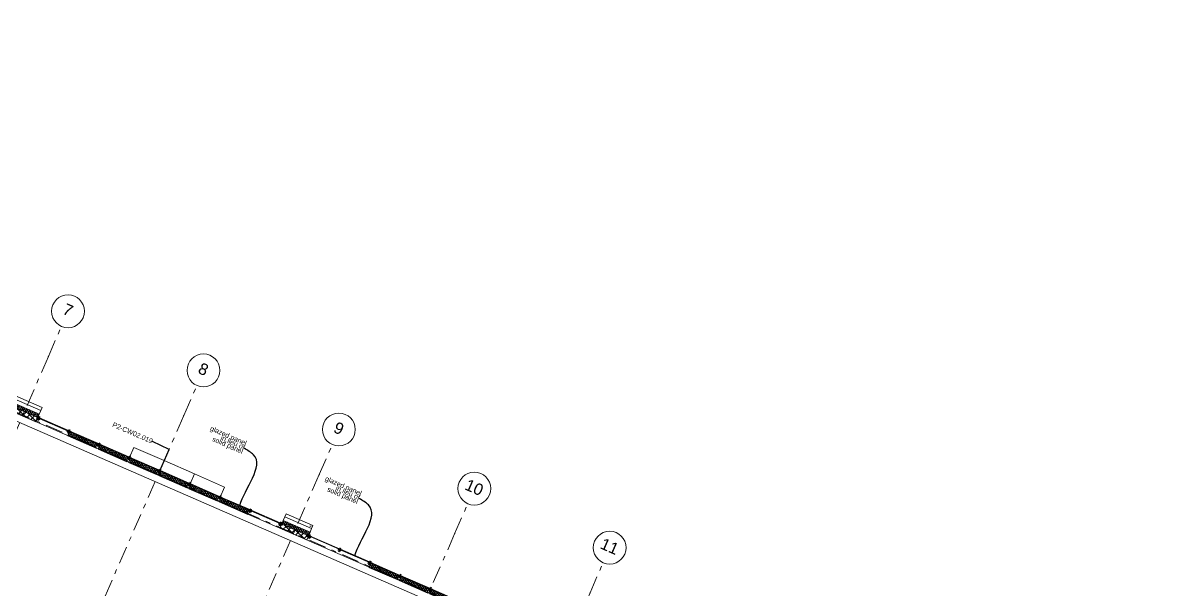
# Model space of a CAD drawing. Header units: millimetres. Extents: x -50172 to 90294, y -80883 to 956680.
# Drawn here: x 37219 to 72367, y 4140 to 21390 of the extents above; entities that cross this region are included whole.
import ezdxf
from ezdxf.enums import TextEntityAlignment as Align

# ---------------------------------------------------------------- set-up
doc = ezdxf.new("R2010")
doc.units = ezdxf.units.MM
doc.header["$MEASUREMENT"] = 0
doc.linetypes.add('Double Dashed', pattern=[1093.611073, 529.166651, -211.666656, 141.111112, -211.666656])
for name, color, linetype in [('A-15-MG_Structural_Grid', 7, 'Continuous'), ('A-20-M_Floor_Slab', 7, 'Continuous'), ('A-25-M_Curtain_Wall', 7, 'Continuous'), ('A-25-M_Wall_Ext', 7, 'Continuous'), ('A-25-M_Wall_Ext_Existing_HUB', 7, 'Continuous'), ('ArchiCAD Doors', 7, 'Continuous'), ('New_A-25-M_Curtain_Wall', 7, 'Continuous'), ('New_A-35-M_FFE-Zone', 7, 'Continuous')]:
    doc.layers.add(name, color=color, linetype=linetype)
for name, color, linetype, lineweight, true_color in [('A-15-MG_Structural_Grid_Pen_No__163', 7, 'Continuous', 0, 0x750077), ('A-25-M_Curtain_Wall_Pen_No__144', 7, 'Continuous', 0, 0xc8c8c8), ('A-25-M_Curtain_Wall_Pen_No__165', 7, 'Continuous', 0, 0x006060), ('A-25-M_Curtain_Wall_Pen_No__27', 7, 'Continuous', 50, 0x2a2a2a), ('A-25-M_Curtain_Wall_Pen_No__43', 7, 'Continuous', 30, 0x444444), ('A-25-M_Curtain_Wall_Pen_No__46', 7, 'Continuous', 35, 0x444444), ('A-25-M_Wall_Ext_Existing_HUB_Pen_No__107', 7, 'Continuous', 15, 0xa6a6a6), ('A-25-M_Wall_Ext_Pen_No__63', 7, 'Continuous', 20, 0x606060), ('New_A-25-M_Curtain_Wall_Pen_No__144', 7, 'Continuous', 0, 0xc8c8c8), ('New_A-25-M_Curtain_Wall_Pen_No__165', 7, 'Continuous', 0, 0x006060), ('New_A-25-M_Curtain_Wall_Pen_No__27', 7, 'Continuous', 50, 0x2a2a2a), ('New_A-25-M_Curtain_Wall_Pen_No__43', 7, 'Continuous', 30, 0x444444), ('New_A-35-M_FFE-Zone_Pen_No__74', 7, 'Continuous', 20, 0x606060)]:
    doc.layers.add(name, color=color, linetype=linetype, lineweight=lineweight, true_color=true_color)
for name, color, linetype, lineweight in [('A-20-M_Floor_Slab_Pen_No__89', 8, 'Continuous', 20), ('A-25-M_Curtain_Wall_Pen_No__1', 7, 'Continuous', 13), ('A-25-M_Curtain_Wall_Pen_No__85', 8, 'Continuous', 20), ('A-25-M_Wall_Ext_Existing_HUB_Pen_No__1', 7, 'Continuous', 13), ('ArchiCAD Doors_Pen_No__1', 7, 'Continuous', 13), ('New_A-25-M_Curtain_Wall_Pen_No__1', 7, 'Continuous', 13), ('New_A-95-P_Text_1_50_GA_Pen_No__1', 7, 'Continuous', 13), ('New_A-95-P_Text_1_50_GA_Pen_No__85', 8, 'Continuous', 20), ('New_ArchiCAD Zone Stamps_Pen_No__9', 7, 'Continuous', 13)]:
    doc.layers.add(name, color=color, linetype=linetype, lineweight=lineweight)
doc.styles.add('GENERATED_STYLE_2', font='')
doc.styles.add('GENERATED_STYLE_3', font='')
doc.styles.add('GENERATED_STYLE_4', font='')
doc.styles.get('GENERATED_STYLE_2').set_extended_font_data('Arial', bold=True)
doc.styles.get('GENERATED_STYLE_3').set_extended_font_data('Arial')
doc.styles.get('GENERATED_STYLE_4').set_extended_font_data('Swis721 BT')
doc.dimstyles.new('GENERATED_STYLE__3', dxfattribs={"dimtxt": 0.18, "dimasz": 273.6, "dimexe": 0.18, "dimexo": 0.0625, "dimgap": 0.09, "dimtad": 0, "dimtih": 1, "dimtoh": 1, "dimdec": 4, "dimzin": 0, "dimdsep": 46, "dimcen": 0.09, "dimadec": 0, "dimazin": 0, "dimtfac": 1, "dimtdec": 4, "dimtmove": 0, "dimatfit": 3, "dimldrblk": 'ARROWHEAD_5', "dimfxl": 1, "dimtolj": 1, "dimtzin": 0, "dimarcsym": 0})
doc.dimstyles.new('GENERATED_STYLE__4', dxfattribs={"dimtxt": 0.18, "dimasz": 182.4, "dimexe": 0.18, "dimexo": 0.0625, "dimgap": 0.09, "dimtad": 0, "dimtih": 1, "dimtoh": 1, "dimdec": 4, "dimzin": 0, "dimdsep": 46, "dimcen": 0.09, "dimadec": 0, "dimazin": 0, "dimtfac": 1, "dimtdec": 4, "dimtmove": 0, "dimatfit": 3, "dimldrblk": 'ARROWHEAD_5', "dimfxl": 1, "dimtolj": 1, "dimtzin": 0, "dimarcsym": 0})
pattern_1 = [(60, (0, 0), (-43.30127, 25), []), (120, (0, 0), (43.30127, 25), [])]
pattern_2 = [(103.994, (0, 0), (-1137.956, 451.319), [0, -965.2, 0, -1079.5, 0, -1031.875]), (73.994, (0, 0), (-1195.13, 1745.31), [0, -520.7, 0, -869.95, 0, -333.375]), (33.994, (-311.5, -716.2), (785.414, 1814.82), [0, -317.5, 0, -1143, 0, -1492.25]), (23.994, (-311.5, -716.2), (250.276, 1972.774), [0, -158.75, 0, -749.3, 0, -857.25])]
pattern_3 = [(45, (0, 0), (-91.92388, 91.92388), []), (135, (0, 0), (91.92388, 91.92388), [])]

# ---------------------------------------------------------------- blocks, each defined once
blk = doc.blocks.new('Computer Lab 1_INB 2206_35_1', base_point=(40618, 1417))
at = {"layer": 'New_A-35-M_FFE-Zone_Pen_No__74', "linetype": 'Continuous'}
for p, q in [((36316, 9584), (31877, -595)), ((49618, 3784), (36316, 9584)), ((45179, -6396), (49618, 3784)), ((31877, -595), (45179, -6396))]:
    blk.add_line(p, q, dxfattribs=at)
at = {"layer": 'New_ArchiCAD Zone Stamps_Pen_No__9'}
for tag, height, style, p in [('ROOM_NAME', 250, 'GENERATED_STYLE_2', (39881, 2934)), ('zoneNameLine2', 250, 'GENERATED_STYLE_2', (39693, 2502)), ('ROOM_NUMBER', 200, 'GENERATED_STYLE_3', (39505, 2082)), ('measuredAreaCode', 200, 'GENERATED_STYLE_3', (39348, 1721)), ('DUMMY_649', 200, 'GENERATED_STYLE_3', (39655, 1587)), ('DUMMY_650', 200, 'GENERATED_STYLE_3', (40284, 1313)), ('DUMMY_651', 133, 'GENERATED_STYLE_3', (40563, 1206))]:
    blk.add_attdef(tag, text='', height=height, rotation=336.4404, dxfattribs=dict(at, style=style)).set_placement(p, align=Align.TOP_LEFT)
blk = doc.blocks.new('Slab_3_1', base_point=(4098, -1742))
at = {"layer": 'A-20-M_Floor_Slab_Pen_No__89', "linetype": 'Continuous', "flags": 128}
blk.add_lwpolyline([(4098, -1742), (7679, 6433), (7409, 6182), (7864, 6610), (7781, 6699), (15385, 13776), (15456, 13700), (17775, 15858), (18446, 15136), (19354, 17218), (53673, 2253), (46448, -14318), (43562, -13060), (41505, -17778), (12656, -5199), (14459, -1065), (11927, 39), (10024, -4326)], close=True, dxfattribs=at)
blk = doc.blocks.new('Curtain Wall_4_1')
at = {"layer": 'A-25-M_Curtain_Wall', "linetype": 'Continuous', "lineweight": 0, "true_color": 0x000000}
h = blk.add_hatch(dxfattribs=at)
h.set_pattern_fill('Batt_Insulation_0001', color=178, style=0, pattern_type=2)
h.set_pattern_definition(pattern_1)
h.paths.add_polyline_path([(47812, 4965), (47756, 4836), (48632, 4455), (48688, 4583)])
h = blk.add_hatch(dxfattribs=at)
h.set_pattern_fill('Batt_Insulation_0001', color=178, style=0, pattern_type=2)
h.set_pattern_definition(pattern_1)
h.paths.add_polyline_path([(48733, 4563), (48677, 4435), (49553, 4053), (49609, 4181)])
h = blk.add_hatch(dxfattribs=at)
h.set_pattern_fill('Batt_Insulation_0001', color=178, style=0, pattern_type=2)
h.set_pattern_definition(pattern_1)
h.paths.add_polyline_path([(49655, 4161), (49599, 4033), (50474, 3651), (50530, 3780)])
h = blk.add_hatch(dxfattribs=at)
h.set_pattern_fill('Batt_Insulation_0001', color=178, style=0, pattern_type=2)
h.set_pattern_definition(pattern_1)
h.paths.add_polyline_path([(50576, 3760), (50520, 3631), (51395, 3250), (51451, 3378)])
at = {"layer": 'A-25-M_Curtain_Wall_Pen_No__144', "linetype": 'Continuous'}
for points in [[(45924, 5810), (45896, 5745), (45941, 5725), (45969, 5790)], [(45977, 5786), (45932, 5806), (45904, 5742), (45950, 5722)], [(46899, 5384), (46853, 5404), (46825, 5340), (46871, 5320)], [(47820, 4983), (47774, 5003), (47746, 4938), (47792, 4918)], [(48741, 4581), (48695, 4601), (48667, 4537), (48713, 4517)], [(49662, 4179), (49617, 4199), (49589, 4135), (49634, 4115)], [(50584, 3777), (50538, 3797), (50510, 3733), (50556, 3713)], [(51505, 3376), (51459, 3396), (51431, 3332), (51477, 3312)], [(52426, 2974), (52380, 2994), (52352, 2930), (52398, 2910)], [(53347, 2572), (53301, 2592), (53273, 2528), (53319, 2508)], [(53357, 2568), (53311, 2588), (53283, 2524), (53329, 2504)]]:
    blk.add_hatch(color=256, dxfattribs=at).paths.add_polyline_path(points)
at = {"layer": 'A-25-M_Curtain_Wall_Pen_No__165', "linetype": 'Continuous', "lineweight": 0, "true_color": 0x001818}
for points in [[(46853, 5393), (45969, 5779), (45961, 5761), (46845, 5375)], [(47775, 4991), (46890, 5377), (46882, 5359), (47767, 4973)], [(52381, 2983), (51496, 3369), (51488, 3350), (52373, 2965)], [(53302, 2581), (52417, 2967), (52410, 2949), (53294, 2563)], [(53327, 2549), (53331, 2547), (53339, 2565), (53335, 2567)]]:
    blk.add_hatch(color=168, dxfattribs=at).paths.add_polyline_path(points)
at = {"layer": 'A-25-M_Curtain_Wall_Pen_No__1', "linetype": 'Continuous'}
for p, q in [((45969, 5779), (45961, 5761)), ((45961, 5761), (46845, 5375)), ((46853, 5393), (45969, 5779)), ((46845, 5375), (46853, 5393)), ((46890, 5377), (46882, 5359)), ((46882, 5359), (47767, 4973)), ((47775, 4991), (46890, 5377)), ((47767, 4973), (47775, 4991)), ((51496, 3369), (51488, 3350)), ((51488, 3350), (52373, 2965)), ((52381, 2983), (51496, 3369)), ((52373, 2965), (52381, 2983)), ((52417, 2967), (52410, 2949)), ((52410, 2949), (53294, 2563)), ((53302, 2581), (52417, 2967)), ((53294, 2563), (53302, 2581)), ((53335, 2567), (53327, 2549)), ((53327, 2549), (53331, 2547)), ((53331, 2547), (53339, 2565)), ((53339, 2565), (53335, 2567))]:
    blk.add_line(p, q, dxfattribs=at)
at = {"layer": 'A-25-M_Curtain_Wall_Pen_No__27', "linetype": 'Continuous'}
for p, q in [((45924, 5810), (45896, 5745)), ((45896, 5745), (45941, 5725)), ((45932, 5806), (45904, 5742)), ((45904, 5742), (45950, 5722)), ((45969, 5790), (45924, 5810)), ((45977, 5786), (45932, 5806)), ((45941, 5725), (45969, 5790)), ((45950, 5722), (45977, 5786)), ((46853, 5404), (46825, 5340)), ((46825, 5340), (46871, 5320)), ((46899, 5384), (46853, 5404)), ((46871, 5320), (46899, 5384)), ((47774, 5003), (47746, 4938)), ((47746, 4938), (47792, 4918)), ((47820, 4983), (47774, 5003)), ((47792, 4918), (47820, 4983)), ((48695, 4601), (48667, 4537)), ((48741, 4581), (48695, 4601)), ((48713, 4517), (48741, 4581)), ((48667, 4537), (48713, 4517)), ((49617, 4199), (49589, 4135)), ((49589, 4135), (49634, 4115)), ((49662, 4179), (49617, 4199)), ((49634, 4115), (49662, 4179)), ((50538, 3797), (50510, 3733)), ((50510, 3733), (50556, 3713)), ((50584, 3777), (50538, 3797)), ((50556, 3713), (50584, 3777)), ((51459, 3396), (51431, 3332)), ((51431, 3332), (51477, 3312)), ((51505, 3376), (51459, 3396)), ((51477, 3312), (51505, 3376)), ((52380, 2994), (52352, 2930)), ((52352, 2930), (52398, 2910)), ((52426, 2974), (52380, 2994)), ((52398, 2910), (52426, 2974)), ((53301, 2592), (53273, 2528)), ((53273, 2528), (53319, 2508)), ((53311, 2588), (53283, 2524)), ((53283, 2524), (53329, 2504)), ((53347, 2572), (53301, 2592)), ((53357, 2568), (53311, 2588)), ((53319, 2508), (53347, 2572)), ((53329, 2504), (53357, 2568))]:
    blk.add_line(p, q, dxfattribs=at)
at = {"layer": 'A-25-M_Curtain_Wall_Pen_No__43', "linetype": 'Continuous'}
for p, q in [((48688, 4583), (47812, 4965)), ((47756, 4836), (48632, 4455)), ((48677, 4435), (49553, 4053)), ((49609, 4181), (48733, 4563)), ((49599, 4033), (50474, 3651)), ((50530, 3780), (49655, 4161)), ((50520, 3631), (51395, 3250)), ((51451, 3378), (50576, 3760))]:
    blk.add_line(p, q, dxfattribs=at)
blk = doc.blocks.new('Curtain Wall_5_1')
at = {"layer": 'New_A-25-M_Curtain_Wall', "linetype": 'Continuous', "lineweight": 0, "true_color": 0x000000}
h = blk.add_hatch(dxfattribs=at)
h.set_pattern_fill('Batt_Insulation_0001', color=178, style=0, pattern_type=2)
h.set_pattern_definition(pattern_1)
h.paths.add_polyline_path([(39562, 8562), (39506, 8434), (40382, 8052), (40438, 8180)])
h = blk.add_hatch(dxfattribs=at)
h.set_pattern_fill('Batt_Insulation_0001', color=178, style=0, pattern_type=2)
h.set_pattern_definition(pattern_1)
h.paths.add_polyline_path([(40484, 8160), (40428, 8032), (41303, 7650), (41359, 7779)])
h = blk.add_hatch(dxfattribs=at)
h.set_pattern_fill('Batt_Insulation_0001', color=178, style=0, pattern_type=2)
h.set_pattern_definition(pattern_1)
h.paths.add_polyline_path([(41405, 7759), (41349, 7630), (42224, 7249), (42280, 7377)])
h = blk.add_hatch(dxfattribs=at)
h.set_pattern_fill('Batt_Insulation_0001', color=178, style=0, pattern_type=2)
h.set_pattern_definition(pattern_1)
h.paths.add_polyline_path([(42326, 7357), (42270, 7229), (43145, 6847), (43201, 6975)])
at = {"layer": 'New_A-25-M_Curtain_Wall_Pen_No__144', "linetype": 'Continuous'}
for points in [[(37674, 9407), (37646, 9343), (37692, 9323), (37720, 9387)], [(37728, 9383), (37682, 9403), (37654, 9339), (37700, 9319)], [(38649, 8982), (38603, 9002), (38575, 8937), (38621, 8917)], [(39570, 8580), (39524, 8600), (39496, 8536), (39542, 8516)], [(40491, 8178), (40446, 8198), (40418, 8134), (40463, 8114)], [(41413, 7777), (41367, 7797), (41339, 7732), (41385, 7712)], [(42334, 7375), (42288, 7395), (42260, 7331), (42306, 7311)], [(43255, 6973), (43209, 6993), (43181, 6929), (43227, 6909)], [(44176, 6571), (44130, 6591), (44102, 6527), (44148, 6507)], [(45098, 6170), (45052, 6190), (45024, 6126), (45070, 6106)], [(45107, 6165), (45062, 6185), (45034, 6121), (45079, 6101)]]:
    blk.add_hatch(color=256, dxfattribs=at).paths.add_polyline_path(points)
at = {"layer": 'New_A-25-M_Curtain_Wall_Pen_No__165', "linetype": 'Continuous', "lineweight": 0, "true_color": 0x001818}
for points in [[(38604, 8990), (37719, 9376), (37711, 9358), (38596, 8972)], [(39525, 8589), (38640, 8974), (38632, 8956), (39517, 8570)], [(44131, 6580), (43246, 6966), (43238, 6948), (44123, 6562)], [(45052, 6179), (44168, 6564), (44160, 6546), (45044, 6160)], [(45077, 6146), (45081, 6144), (45089, 6163), (45085, 6164)]]:
    blk.add_hatch(color=168, dxfattribs=at).paths.add_polyline_path(points)
at = {"layer": 'New_A-25-M_Curtain_Wall_Pen_No__1', "linetype": 'Continuous'}
for p, q in [((37719, 9376), (37711, 9358)), ((37711, 9358), (38596, 8972)), ((38604, 8990), (37719, 9376)), ((38596, 8972), (38604, 8990)), ((38640, 8974), (38632, 8956)), ((38632, 8956), (39517, 8570)), ((39525, 8589), (38640, 8974)), ((39517, 8570), (39525, 8589)), ((43246, 6966), (43238, 6948)), ((43238, 6948), (44123, 6562)), ((44131, 6580), (43246, 6966)), ((44123, 6562), (44131, 6580)), ((44168, 6564), (44160, 6546)), ((44160, 6546), (45044, 6160)), ((45052, 6179), (44168, 6564)), ((45044, 6160), (45052, 6179)), ((45085, 6164), (45077, 6146)), ((45077, 6146), (45081, 6144)), ((45081, 6144), (45089, 6163)), ((45089, 6163), (45085, 6164))]:
    blk.add_line(p, q, dxfattribs=at)
at = {"layer": 'New_A-25-M_Curtain_Wall_Pen_No__27', "linetype": 'Continuous'}
for p, q in [((37674, 9407), (37646, 9343)), ((37646, 9343), (37692, 9323)), ((37682, 9403), (37654, 9339)), ((37654, 9339), (37700, 9319)), ((37720, 9387), (37674, 9407)), ((37728, 9383), (37682, 9403)), ((37692, 9323), (37720, 9387)), ((37700, 9319), (37728, 9383)), ((38603, 9002), (38575, 8937)), ((38575, 8937), (38621, 8917)), ((38649, 8982), (38603, 9002)), ((38621, 8917), (38649, 8982)), ((39524, 8600), (39496, 8536)), ((39496, 8536), (39542, 8516)), ((39570, 8580), (39524, 8600)), ((39542, 8516), (39570, 8580)), ((40446, 8198), (40418, 8134)), ((40418, 8134), (40463, 8114)), ((40491, 8178), (40446, 8198)), ((40463, 8114), (40491, 8178)), ((41367, 7797), (41339, 7732)), ((41413, 7777), (41367, 7797)), ((41385, 7712), (41413, 7777)), ((41339, 7732), (41385, 7712)), ((42288, 7395), (42260, 7331)), ((42334, 7375), (42288, 7395)), ((42260, 7331), (42306, 7311)), ((42306, 7311), (42334, 7375)), ((43209, 6993), (43181, 6929)), ((43181, 6929), (43227, 6909)), ((43255, 6973), (43209, 6993)), ((43227, 6909), (43255, 6973)), ((44130, 6591), (44102, 6527)), ((44102, 6527), (44148, 6507)), ((44176, 6571), (44130, 6591)), ((44148, 6507), (44176, 6571)), ((45052, 6190), (45024, 6126)), ((45024, 6126), (45070, 6106)), ((45062, 6185), (45034, 6121)), ((45034, 6121), (45079, 6101)), ((45098, 6170), (45052, 6190)), ((45107, 6165), (45062, 6185)), ((45070, 6106), (45098, 6170)), ((45079, 6101), (45107, 6165))]:
    blk.add_line(p, q, dxfattribs=at)
at = {"layer": 'New_A-25-M_Curtain_Wall_Pen_No__43', "linetype": 'Continuous'}
for p, q in [((40438, 8180), (39562, 8562)), ((39506, 8434), (40382, 8052)), ((41359, 7779), (40484, 8160)), ((40428, 8032), (41303, 7650)), ((42280, 7377), (41405, 7759)), ((41349, 7630), (42224, 7249)), ((42270, 7229), (43145, 6847)), ((43201, 6975), (42326, 7357))]:
    blk.add_line(p, q, dxfattribs=at)
blk = doc.blocks.new('Curtain Wall_6_1')
at = {"layer": 'A-25-M_Curtain_Wall', "linetype": 'Continuous', "lineweight": 0, "true_color": 0x000000}
h = blk.add_hatch(dxfattribs=at)
h.set_pattern_fill('Batt_Insulation_0001', color=178, style=0, pattern_type=2)
h.set_pattern_definition(pattern_1)
h.paths.add_polyline_path([(38641, 8964), (38585, 8835), (39461, 8454), (39517, 8582)])
h = blk.add_hatch(dxfattribs=at)
h.set_pattern_fill('Batt_Insulation_0001', color=178, style=0, pattern_type=2)
h.set_pattern_definition(pattern_1)
h.paths.add_polyline_path([(39562, 8562), (39506, 8434), (40382, 8052), (40438, 8180)])
h = blk.add_hatch(dxfattribs=at)
h.set_pattern_fill('Batt_Insulation_0001', color=178, style=0, pattern_type=2)
h.set_pattern_definition(pattern_1)
h.paths.add_polyline_path([(40484, 8160), (40428, 8032), (41303, 7650), (41359, 7779)])
h = blk.add_hatch(dxfattribs=at)
h.set_pattern_fill('Batt_Insulation_0001', color=178, style=0, pattern_type=2)
h.set_pattern_definition(pattern_1)
h.paths.add_polyline_path([(41405, 7759), (41349, 7630), (42224, 7249), (42280, 7377)])
h = blk.add_hatch(dxfattribs=at)
h.set_pattern_fill('Batt_Insulation_0001', color=178, style=0, pattern_type=2)
h.set_pattern_definition(pattern_1)
h.paths.add_polyline_path([(42326, 7357), (42270, 7229), (43145, 6847), (43201, 6975)])
h = blk.add_hatch(dxfattribs=at)
h.set_pattern_fill('Batt_Insulation_0001', color=178, style=0, pattern_type=2)
h.set_pattern_definition(pattern_1)
h.paths.add_polyline_path([(43247, 6955), (43191, 6827), (44067, 6445), (44123, 6574)])
at = {"layer": 'A-25-M_Curtain_Wall_Pen_No__144', "linetype": 'Continuous'}
for points in [[(37674, 9407), (37646, 9343), (37692, 9323), (37720, 9387)], [(37728, 9383), (37682, 9403), (37654, 9339), (37700, 9319)], [(38649, 8982), (38603, 9002), (38575, 8937), (38621, 8917)], [(39570, 8580), (39524, 8600), (39496, 8536), (39542, 8516)], [(40491, 8178), (40446, 8198), (40418, 8134), (40463, 8114)], [(41413, 7777), (41367, 7797), (41339, 7732), (41385, 7712)], [(42334, 7375), (42288, 7395), (42260, 7331), (42306, 7311)], [(43255, 6973), (43209, 6993), (43181, 6929), (43227, 6909)], [(44176, 6571), (44130, 6591), (44102, 6527), (44148, 6507)], [(45098, 6170), (45052, 6190), (45024, 6126), (45070, 6106)], [(45107, 6165), (45062, 6185), (45034, 6121), (45079, 6101)]]:
    blk.add_hatch(color=256, dxfattribs=at).paths.add_polyline_path(points)
at = {"layer": 'A-25-M_Curtain_Wall_Pen_No__165', "linetype": 'Continuous', "lineweight": 0, "true_color": 0x001818}
for points in [[(38604, 8990), (37719, 9376), (37711, 9358), (38596, 8972)], [(45052, 6179), (44168, 6564), (44160, 6546), (45044, 6160)], [(45077, 6146), (45081, 6144), (45089, 6163), (45085, 6164)]]:
    blk.add_hatch(color=168, dxfattribs=at).paths.add_polyline_path(points)
at = {"layer": 'A-25-M_Curtain_Wall_Pen_No__1', "linetype": 'Continuous'}
for p, q in [((37719, 9376), (37711, 9358)), ((37711, 9358), (38596, 8972)), ((38604, 8990), (37719, 9376)), ((38596, 8972), (38604, 8990)), ((44168, 6564), (44160, 6546)), ((44160, 6546), (45044, 6160)), ((45052, 6179), (44168, 6564)), ((45044, 6160), (45052, 6179)), ((45085, 6164), (45077, 6146)), ((45077, 6146), (45081, 6144)), ((45081, 6144), (45089, 6163)), ((45089, 6163), (45085, 6164))]:
    blk.add_line(p, q, dxfattribs=at)
at = {"layer": 'A-25-M_Curtain_Wall_Pen_No__27', "linetype": 'Continuous'}
for p, q in [((37674, 9407), (37646, 9343)), ((37646, 9343), (37692, 9323)), ((37682, 9403), (37654, 9339)), ((37654, 9339), (37700, 9319)), ((37720, 9387), (37674, 9407)), ((37728, 9383), (37682, 9403)), ((37692, 9323), (37720, 9387)), ((37700, 9319), (37728, 9383)), ((38603, 9002), (38575, 8937)), ((38575, 8937), (38621, 8917)), ((38649, 8982), (38603, 9002)), ((38621, 8917), (38649, 8982)), ((39524, 8600), (39496, 8536)), ((39496, 8536), (39542, 8516)), ((39570, 8580), (39524, 8600)), ((39542, 8516), (39570, 8580)), ((40446, 8198), (40418, 8134)), ((40418, 8134), (40463, 8114)), ((40491, 8178), (40446, 8198)), ((40463, 8114), (40491, 8178)), ((41367, 7797), (41339, 7732)), ((41413, 7777), (41367, 7797)), ((41385, 7712), (41413, 7777)), ((41339, 7732), (41385, 7712)), ((42288, 7395), (42260, 7331)), ((42334, 7375), (42288, 7395)), ((42260, 7331), (42306, 7311)), ((42306, 7311), (42334, 7375)), ((43209, 6993), (43181, 6929)), ((43181, 6929), (43227, 6909)), ((43255, 6973), (43209, 6993)), ((43227, 6909), (43255, 6973)), ((44130, 6591), (44102, 6527)), ((44102, 6527), (44148, 6507)), ((44176, 6571), (44130, 6591)), ((44148, 6507), (44176, 6571)), ((45052, 6190), (45024, 6126)), ((45024, 6126), (45070, 6106)), ((45062, 6185), (45034, 6121)), ((45034, 6121), (45079, 6101)), ((45098, 6170), (45052, 6190)), ((45107, 6165), (45062, 6185)), ((45070, 6106), (45098, 6170)), ((45079, 6101), (45107, 6165))]:
    blk.add_line(p, q, dxfattribs=at)
at = {"layer": 'A-25-M_Curtain_Wall_Pen_No__43', "linetype": 'Continuous'}
for p, q in [((38585, 8835), (39461, 8454)), ((39517, 8582), (38641, 8964)), ((40438, 8180), (39562, 8562)), ((39506, 8434), (40382, 8052)), ((41359, 7779), (40484, 8160)), ((40428, 8032), (41303, 7650)), ((42280, 7377), (41405, 7759)), ((41349, 7630), (42224, 7249)), ((42270, 7229), (43145, 6847)), ((43201, 6975), (42326, 7357)), ((43191, 6827), (44067, 6445)), ((44123, 6574), (43247, 6955))]:
    blk.add_line(p, q, dxfattribs=at)
blk = doc.blocks.new('Simple Door Opening')
at = {"layer": 'ArchiCAD Doors_Pen_No__1', "linetype": 'Continuous'}
for p, q in [((-4055, 337), (-4055, 478)), ((4055, 337), (4055, 478)), ((-4055, 222), (-4055, 337)), ((-4055, 102), (-4055, 222)), ((-4055, 0), (-4055, 102)), ((4055, 222), (4055, 337)), ((4055, 102), (4055, 222)), ((4055, 0), (4055, 102))]:
    blk.add_line(p, q, dxfattribs=at)
blk = doc.blocks.new('Wall_10_1', base_point=(54299, 2501))
at = {"layer": 'A-25-M_Wall_Ext_Existing_HUB_Pen_No__107', "linetype": 'Continuous'}
h = blk.add_hatch(dxfattribs=at)
h.set_pattern_fill('Batt_Insulation_0001', color=256, style=0, pattern_type=2)
h.set_pattern_definition(pattern_1)
h.paths.add_polyline_path([(37711, 9491), (36895, 9847), (36849, 9742), (37665, 9386)])
h = blk.add_hatch(dxfattribs=at)
h.set_pattern_fill('613_01__ad_AR_SAND_0001', color=256, style=0, pattern_type=2)
h.set_pattern_definition(pattern_2)
h.paths.add_polyline_path([(37800, 9695), (36984, 10051), (36943, 9957), (37759, 9601)])
h = blk.add_hatch(dxfattribs=at)
h.set_pattern_fill('Concrete_Block_0001', color=256, style=0, pattern_type=2)
h.set_pattern_definition(pattern_3)
h.paths.add_polyline_path([(37665, 9386), (36849, 9742), (36793, 9613), (37609, 9258)])
h = blk.add_hatch(dxfattribs=at)
h.set_pattern_fill('613_01__ad_AR_SAND_0001', color=256, style=0, pattern_type=2)
h.set_pattern_definition(pattern_2)
h.paths.add_polyline_path([(46049, 6098), (45233, 6454), (45193, 6360), (46008, 6004)])
h = blk.add_hatch(dxfattribs=at)
h.set_pattern_fill('Concrete_Block_0001', color=256, style=0, pattern_type=2)
h.set_pattern_definition(pattern_3)
h.paths.add_polyline_path([(45914, 5789), (45099, 6144), (45043, 6016), (45858, 5660)])
h = blk.add_hatch(dxfattribs=at)
h.set_pattern_fill('Batt_Insulation_0001', color=256, style=0, pattern_type=2)
h.set_pattern_definition(pattern_1)
h.paths.add_polyline_path([(45960, 5894), (45145, 6250), (45099, 6144), (45914, 5789)])
at = {"layer": 'A-25-M_Wall_Ext_Existing_HUB_Pen_No__1', "linetype": 'Continuous'}
for p, q in [((37711, 9491), (36895, 9847)), ((37759, 9601), (36943, 9957)), ((37665, 9386), (36849, 9742)), ((46008, 6004), (45193, 6360)), ((45914, 5789), (45099, 6144)), ((45960, 5894), (45145, 6250))]:
    blk.add_line(p, q, dxfattribs=at)
at = {"layer": 'A-25-M_Wall_Ext_Existing_HUB_Pen_No__1', "linetype": 'Continuous', "flags": 128}
for points in [[(37800, 9695), (36984, 10051)], [(36793, 9613), (37609, 9258)], [(46049, 6098), (45233, 6454)], [(45043, 6016), (45858, 5660)]]:
    blk.add_lwpolyline(points, dxfattribs=at)
at = {"layer": 'ArchiCAD Doors', "color": 251, "linetype": 'Continuous', "lineweight": 20, "true_color": 0x606060, "zscale": 1000, "rotation": 156.440266101699}
for p in [(41516, 8075), (49766, 4477)]:
    blk.add_blockref('Simple Door Opening', p, dxfattribs=at)
blk = doc.blocks.new('Standard grid marker')
at = {"layer": 'A-15-MG_Structural_Grid_Pen_No__163', "linetype": 'Double Dashed'}
for p, q in [((1000, 0), (0, 0)), ((1000, 0), (29726, 0)), ((29726, 0), (30726, 0))]:
    blk.add_line(p, q, dxfattribs=at)
at = {"layer": 'A-15-MG_Structural_Grid_Pen_No__163', "linetype": 'Continuous'}
for centre in [(-500, 0), (31226, 0)]:
    blk.add_circle(centre, 500, dxfattribs=at)
at = {"layer": 'A-15-MG_Structural_Grid_Pen_No__163', "linetype": 'Double Dashed'}
for p in [(1000, 0), (1000, 0), (29726, 0), (29726, 0)]:
    blk.add_point(p, dxfattribs=at)
at = {"layer": 'A-15-MG_Structural_Grid_Pen_No__163', "style": 'GENERATED_STYLE_4'}
for tag, p in [('AC_MarkerText_1_0', (-500, 41)), ('AC_MarkerText_1_1', (31226, 41))]:
    blk.add_attdef(tag, text='', height=350, rotation=90, dxfattribs=at).set_placement(p, align=Align.MIDDLE_CENTER)
blk = doc.blocks.new('Shutter Rectangular 19')
at = {"layer": 'A-25-M_Wall_Ext_Pen_No__63', "linetype": 'Continuous'}
for p, q in [((1005, 335), (0, 335)), ((0, 335), (0, 0)), ((0, 0), (1005, 0)), ((1005, 0), (1005, 335))]:
    blk.add_line(p, q, dxfattribs=at)
blk = doc.blocks.new('Standard grid marker_2')
at = {"layer": 'A-15-MG_Structural_Grid_Pen_No__163', "linetype": 'Double Dashed'}
blk.add_line((1909, 0), (86140, 0), dxfattribs=at)
at = {"layer": 'A-15-MG_Structural_Grid_Pen_No__163', "style": 'GENERATED_STYLE_4'}
for tag, p in [('AC_MarkerText_1_0', (-500, 952)), ('AC_MarkerText_1_1', (88549, 952))]:
    blk.add_attdef(tag, text='', height=350, rotation=360, dxfattribs=at).set_placement(p, align=Align.MIDDLE_CENTER)
blk = doc.blocks.new('ARROWHEAD_5')
at = {"color": 0, "linetype": 'Continuous', "lineweight": 0}
blk.add_line((0, 0), (-1, 0), dxfattribs=at)
blk.add_solid([(-1, 0.2679), (0, 0), (-1, -0.2679), (-1, 0.2679)], dxfattribs=at)

msp = doc.modelspace()

# ---------------------------------------------------------------- block references
at = {"layer": 'A-15-MG_Structural_Grid', "color": 8, "linetype": 'Continuous', "lineweight": 15, "zscale": 1000, "rotation": 336.440411583993}
msp.add_blockref('Standard grid marker_2', (8103.9, 22153.2), dxfattribs=at)
at = {"layer": 'A-15-MG_Structural_Grid', "color": 8, "linetype": 'Continuous', "lineweight": 15}
ref = msp.add_blockref('Standard grid marker', (38389.3, 12161.2), dxfattribs=dict(at, zscale=1000, rotation=246.440411583993))
ref.add_attrib('AC_MarkerText_1', '7', dxfattribs={"layer": 'A-15-MG_Structural_Grid_Pen_No__163', "color": 216, "true_color": 0x750077, "height": 350, "rotation": 336.44041, "style": 'GENERATED_STYLE_4'}).set_placement((38589.1, 12660.7), align=Align.MIDDLE_CENTER)
ref.add_attrib('AC_MarkerText_1_1', '7', dxfattribs={"layer": 'A-15-MG_Structural_Grid_Pen_No__163', "color": 216, "true_color": 0x750077, "height": 350, "rotation": 336.44041, "style": 'GENERATED_STYLE_4'}).set_placement((25908.2, -16420.8), align=Align.MIDDLE_CENTER)
ref = msp.add_blockref('Standard grid marker', (42514.2, 10362.5), dxfattribs=dict(at, zscale=1000, rotation=246.440411583993))
ref.add_attrib('AC_MarkerText_1', '8', dxfattribs={"layer": 'A-15-MG_Structural_Grid_Pen_No__163', "color": 216, "true_color": 0x750077, "height": 350, "rotation": 336.44041, "style": 'GENERATED_STYLE_4'}).set_placement((42714, 10857.1), align=Align.MIDDLE_CENTER)
ref.add_attrib('AC_MarkerText_1_1', '8', dxfattribs={"layer": 'A-15-MG_Structural_Grid_Pen_No__163', "color": 216, "true_color": 0x750077, "height": 350, "rotation": 336.44041, "style": 'GENERATED_STYLE_4'}).set_placement((30033.1, -18224.4), align=Align.MIDDLE_CENTER)
ref = msp.add_blockref('Standard grid marker', (46639.1, 8563.8), dxfattribs=dict(at, zscale=1000, rotation=246.440411583993))
ref.add_attrib('AC_MarkerText_1', '9', dxfattribs={"layer": 'A-15-MG_Structural_Grid_Pen_No__163', "color": 216, "true_color": 0x750077, "height": 350, "rotation": 336.44041, "style": 'GENERATED_STYLE_4'}).set_placement((46838.9, 9058.5), align=Align.MIDDLE_CENTER)
ref.add_attrib('AC_MarkerText_1_1', '9', dxfattribs={"layer": 'A-15-MG_Structural_Grid_Pen_No__163', "color": 216, "true_color": 0x750077, "height": 350, "rotation": 336.44041, "style": 'GENERATED_STYLE_4'}).set_placement((34158, -20022.9), align=Align.MIDDLE_CENTER)
ref = msp.add_blockref('Standard grid marker', (50764, 6765.2), dxfattribs=dict(at, zscale=1000, rotation=246.440411583993))
ref.add_attrib('AC_MarkerText_1', '10', dxfattribs={"layer": 'A-15-MG_Structural_Grid_Pen_No__163', "color": 216, "true_color": 0x750077, "height": 350, "rotation": 336.44041, "style": 'GENERATED_STYLE_4'}).set_placement((50963.8, 7260), align=Align.MIDDLE_CENTER)
ref.add_attrib('AC_MarkerText_1_1', '10', dxfattribs={"layer": 'A-15-MG_Structural_Grid_Pen_No__163', "color": 216, "true_color": 0x750077, "height": 350, "rotation": 336.44041, "style": 'GENERATED_STYLE_4'}).set_placement((38282.9, -21821.5), align=Align.MIDDLE_CENTER)
ref = msp.add_blockref('Standard grid marker', (54888.9, 4966.5), dxfattribs=dict(at, zscale=1000, rotation=246.440411583993))
ref.add_attrib('AC_MarkerText_1', '11', dxfattribs={"layer": 'A-15-MG_Structural_Grid_Pen_No__163', "color": 216, "true_color": 0x750077, "height": 350, "rotation": 336.44041, "style": 'GENERATED_STYLE_4'}).set_placement((55088.7, 5466), align=Align.MIDDLE_CENTER)
ref.add_attrib('AC_MarkerText_1_1', '11', dxfattribs={"layer": 'A-15-MG_Structural_Grid_Pen_No__163', "color": 216, "true_color": 0x750077, "height": 350, "rotation": 336.44041, "style": 'GENERATED_STYLE_4'}).set_placement((42407.8, -23615.4), align=Align.MIDDLE_CENTER)
at = {"layer": 'A-20-M_Floor_Slab', "color": 8, "linetype": 'Continuous', "lineweight": 20}
msp.add_blockref('Slab_3_1', (4098.2, -1742.5), dxfattribs=at)
at = {"layer": 'A-25-M_Curtain_Wall', "linetype": 'Continuous', "lineweight": 0}
for name in ['Curtain Wall_6_1', 'Curtain Wall_4_1']:
    msp.add_blockref(name, (0, 0), dxfattribs=at)
at = {"layer": 'A-25-M_Wall_Ext', "color": 251, "linetype": 'Continuous', "lineweight": 20, "true_color": 0x606060, "xscale": -1, "zscale": 1000, "rotation": 156.440411583993}
for p in [(40595.3, 8476.3), (41516.5, 8074.6), (42437.8, 7672.9)]:
    msp.add_blockref('Shutter Rectangular 19', p, dxfattribs=at)
at = {"layer": 'A-25-M_Wall_Ext_Existing_HUB', "color": 250, "lineweight": 50, "true_color": 0x2a2a2a}
msp.add_blockref('Wall_10_1', (54299.1, 2500.7), dxfattribs=at)
at = {"layer": 'New_A-25-M_Curtain_Wall', "linetype": 'Continuous', "lineweight": 0}
msp.add_blockref('Curtain Wall_5_1', (0, 0), dxfattribs=at)
at = {"layer": 'New_A-35-M_FFE-Zone', "linetype": 'Continuous'}
ref = msp.add_blockref('Computer Lab 1_INB 2206_35_1', (40618.3, 1416.6), dxfattribs=at)
ref.add_attrib('ROOM_NAME', 'Computer Lab 1', dxfattribs={"layer": 'New_ArchiCAD Zone Stamps_Pen_No__9', "color": 7, "height": 250, "rotation": 336.44041, "style": 'GENERATED_STYLE_2'}).set_placement((39881.4, 2934.4), align=Align.TOP_LEFT)
ref.add_attrib('ROOM_NUMBER', 'INB 2206', dxfattribs={"layer": 'New_ArchiCAD Zone Stamps_Pen_No__9', "color": 7, "height": 200, "rotation": 336.44041, "style": 'GENERATED_STYLE_3'}).set_placement((39504.6, 2081.5), align=Align.TOP_LEFT)
ref.add_attrib('zoneNameLine2', 'ID. SF214', dxfattribs={"layer": 'New_ArchiCAD Zone Stamps_Pen_No__9', "color": 7, "height": 250, "rotation": 336.44041, "style": 'GENERATED_STYLE_2'}).set_placement((39693, 2502.2), align=Align.TOP_LEFT)
ref.add_attrib('measuredAreaCode', 'A: ', dxfattribs={"layer": 'New_ArchiCAD Zone Stamps_Pen_No__9', "color": 7, "height": 200, "rotation": 336.44041, "style": 'GENERATED_STYLE_3'}).set_placement((39347.6, 1721.4), align=Align.TOP_LEFT)
ref.add_attrib('DUMMY_649', '161.2', dxfattribs={"layer": 'New_ArchiCAD Zone Stamps_Pen_No__9', "color": 7, "height": 200, "rotation": 336.44041, "style": 'GENERATED_STYLE_3'}).set_placement((39655, 1587.4), align=Align.TOP_LEFT)
ref.add_attrib('DUMMY_650', ' m', dxfattribs={"layer": 'New_ArchiCAD Zone Stamps_Pen_No__9', "color": 7, "height": 200, "rotation": 336.44041, "style": 'GENERATED_STYLE_3'}).set_placement((40284.1, 1313), align=Align.TOP_LEFT)
ref.add_attrib('DUMMY_651', '2', dxfattribs={"layer": 'New_ArchiCAD Zone Stamps_Pen_No__9', "color": 7, "height": 133.3, "rotation": 336.44041, "style": 'GENERATED_STYLE_3'}).set_placement((40563.4, 1206.5), align=Align.TOP_LEFT)

# ---------------------------------------------------------------- texts
at = {"layer": 'A-25-M_Curtain_Wall_Pen_No__46', "linetype": 'Continuous', "insert": (41159.1, 8656.4), "char_height": 150, "attachment_point": 6, "rotation": 336.49416, "style": 'GENERATED_STYLE_4'}
msp.add_mtext('\\A1;{\\fSwis721 BT|b0|i0|c0|p34;P2-CW02.019}', dxfattribs=at)
at = {"layer": 'New_A-95-P_Text_1_50_GA_Pen_No__1', "linetype": 'Continuous', "char_height": 150, "width": 1227.616, "attachment_point": 6, "rotation": 336.54791, "line_spacing_factor": 0.546586, "style": 'GENERATED_STYLE_4'}
for insert in [(43957.5, 8450.9), (47460.4, 6923.5)]:
    msp.add_mtext('\\A1;{\\fSwis721 BT|b0|i0|c0|p34;glazed panel in lieu of solid panel}', dxfattribs=dict(at, insert=insert))

# ---------------------------------------------------------------- leaders
at = {"layer": 'A-25-M_Curtain_Wall_Pen_No__85', "linetype": 'Continuous', "annotation_type": 0, "has_hookline": 1, "hookline_direction": 1, "text_width": 1528.6, "horizontal_direction": (0.917019, -0.398843, 0)}
msp.add_leader([(41382.6, 7767.8), (41665.2, 8415.9), (41159.2, 8656.3)], dimstyle='GENERATED_STYLE__3', dxfattribs=at)
at = {"layer": 'New_A-95-P_Text_1_50_GA_Pen_No__85', "linetype": 'Continuous', "path_type": 1, "annotation_type": 0, "has_hookline": 1, "hookline_direction": 1, "text_width": 1200, "horizontal_direction": (0.917393, -0.397982, 0)}
for points in [[(43823.9, 6708.5), (44240.6, 8252.9), (43957.6, 8450.8)], [(47326.8, 5181.1), (47743.4, 6725.5), (47460.4, 6923.4)]]:
    msp.add_leader(points, dimstyle='GENERATED_STYLE__4', dxfattribs=at)

doc.saveas('drawing.dxf')
